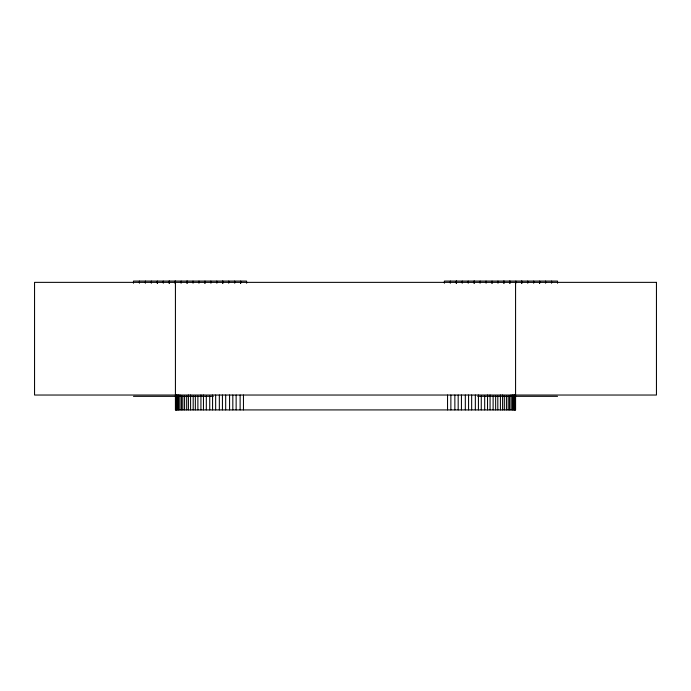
<?xml version="1.0" encoding="UTF-8"?>
<svg xmlns="http://www.w3.org/2000/svg" width="691" height="691" viewBox="0 0 691 691"><rect width="100%" height="100%" fill="white"/><g stroke="black" fill="none" stroke-linecap="round" stroke-linejoin="round"><path stroke-width="1.04" d="M133.475 396.332L213.26 396.332M477.74 396.306L557.525 396.332M557.525 283.241L557.525 281.082L444.365 281.082L444.425 283.241M551.573 281.082L551.573 283.241M545.562 281.082L545.622 283.241M533.711 281.082L533.659 283.241M527.699 281.082L527.76 283.241M521.809 281.082L521.809 283.241M521.748 281.082L521.748 283.241M515.857 281.082L515.797 283.241M515.572 282.36L515.572 409.918L175.428 409.918L175.428 282.36M515.313 395.036L515.313 409.918M515.002 395.036L515.002 409.918M514.735 395.036L514.735 409.918M513.957 395.036L513.957 409.918M513.024 395.036L513.024 409.918M512.247 395.036L512.247 409.918M510.969 395.036L510.969 409.918M509.906 281.082L509.906 283.241M509.846 281.082L509.846 283.241M509.44 396.098L509.44 409.918M508.161 396.098L508.161 409.918M506.417 396.098L506.417 409.918M504.326 396.098L504.326 409.918M503.955 281.082L503.955 283.241M503.894 281.082L503.894 283.241M502.582 395.036L502.582 409.918M500.414 395.036L500.414 409.918M497.943 281.082L497.995 283.241M497.814 396.098L497.814 409.918M495.646 396.098L495.646 409.918M493.115 396.098L493.115 409.918M490.066 395.036L490.066 409.918M487.535 395.036L487.535 409.918M486.032 281.082L486.093 283.241M484.685 396.098L484.685 409.918M481.273 396.098L481.273 409.918M480.141 281.082L480.081 283.241M478.431 395.036L478.431 409.918M475.348 395.036L475.348 409.918M474.19 281.082L474.19 283.241M474.13 281.082L474.13 283.241M471.651 395.036L471.651 409.918M468.567 395.036L468.567 409.918M468.178 281.082L468.239 283.241M465.319 395.036L465.319 409.918M462.279 281.082L462.227 283.241M461.433 395.036L461.433 409.918M458.185 395.036L458.185 409.918M456.328 281.082L456.328 283.241M456.276 281.082L456.276 283.241M454.859 395.036L454.859 409.918M450.869 395.036L450.869 409.918M450.377 281.082L450.316 283.241M447.543 395.036L447.543 409.918M246.635 283.241L246.575 281.082L133.475 281.082L133.475 283.241M243.457 395.036L243.457 409.918M240.131 395.036L240.131 409.918M236.141 395.036L236.141 409.918M234.672 281.082L234.724 283.241M232.815 395.036L232.815 409.918M229.567 395.036L229.567 409.918M228.773 281.082L228.721 283.241M225.681 395.036L225.681 409.918M222.822 281.082L222.822 283.241M222.761 281.082L222.761 283.241M222.433 395.036L222.433 409.918M219.349 395.036L219.349 409.918M216.81 281.082L216.87 283.241M215.652 395.036L215.652 409.918M212.569 395.036L212.569 409.918M210.859 281.082L210.919 283.241M209.727 396.098L209.727 409.918M206.315 396.098L206.315 409.918M203.465 395.036L203.465 409.918M200.934 395.036L200.934 409.918M199.008 281.082L198.956 283.241M197.885 396.098L197.885 409.918M195.354 396.098L195.354 409.918M193.186 396.098L193.186 409.918M193.005 281.082L193.057 283.241M190.586 395.036L190.586 409.918M188.418 395.036L188.418 409.918M187.106 281.082L187.106 283.241M187.045 281.082L187.045 283.241M186.674 396.098L186.674 409.918M184.583 396.098L184.583 409.918M182.839 396.098L182.839 409.918M181.56 396.098L181.56 409.918M181.154 281.082L181.094 283.241M180.031 395.036L180.031 409.918M178.753 395.036L178.753 409.918M177.976 395.036L177.976 409.918M177.043 395.036L177.043 409.918M176.265 395.036L176.265 409.918M175.998 395.036L175.998 409.918M175.687 395.036L175.687 409.918M175.203 281.082L175.203 283.241M175.143 281.082L175.143 283.241M169.252 281.082L169.252 283.241M169.191 281.082L169.191 283.241M163.24 281.082L163.301 283.241M151.389 281.082L151.329 283.241M145.438 281.082L145.378 283.241M139.427 281.082L139.427 283.241M656.45 282.36L34.55 282.36L34.55 395.036L656.45 395.036L656.45 282.36M539.671 283.241L539.671 281.082L539.611 283.241M492.044 283.241L492.044 281.082L491.992 283.241M240.684 283.241L240.684 281.082L240.623 283.241M204.968 283.241L204.968 281.082L204.907 283.241M157.341 283.241L157.341 281.082L157.289 283.241"/></g></svg>
